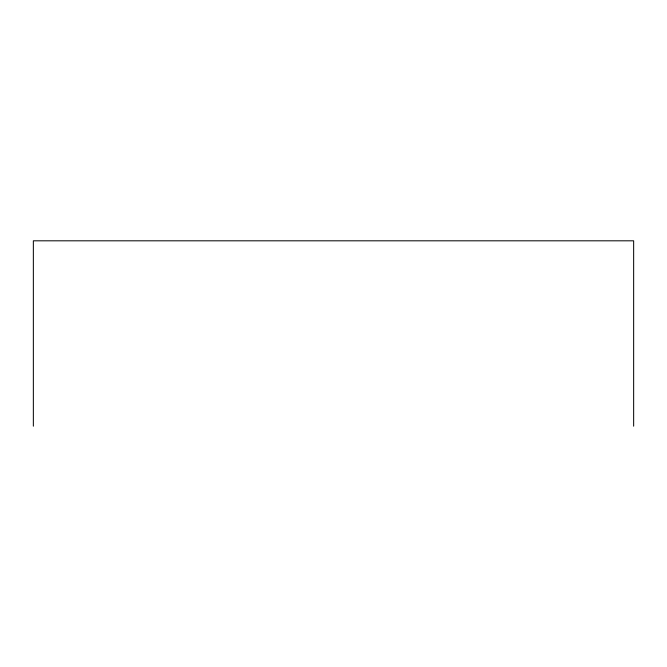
<?xml version="1.0" encoding="UTF-8"?>
<svg xmlns="http://www.w3.org/2000/svg" width="667" height="667" viewBox="0 0 667 667"><rect width="100%" height="100%" fill="white"/><g stroke="black" fill="none" stroke-linecap="round" stroke-linejoin="round"><path stroke-width="1" d="M633.65 426.188L633.65 240.812L33.35 240.812L33.35 426.188"/></g></svg>
